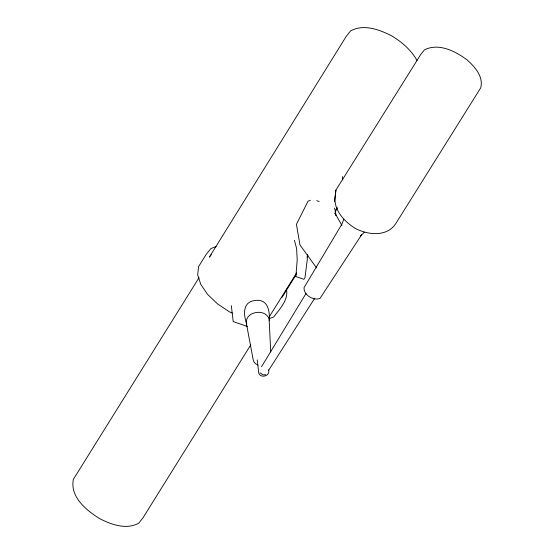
<?xml version="1.0" encoding="UTF-8"?>
<svg xmlns="http://www.w3.org/2000/svg" width="554" height="554" viewBox="0 0 554 554"><rect width="100%" height="100%" fill="white"/><g stroke="black" fill="none" stroke-linecap="round" stroke-linejoin="round"><path stroke-width="0.83" d="M307.352 254.348L307.283 259.466L305.012 277.533L303.911 279.299L295.864 276.564L297.207 259.971L296.591 248.469L294.409 240.27M334.561 201.559L335.925 190.077L420.777 54.444L424.44 49.86C438.713 42.693 455.097 51.072 466.787 59.652C474.66 66.605 483.663 76.431 480.734 87.809L395.881 223.435C387.211 237.16 367.745 235.125 355.232 228.345C344.463 221.794 333.224 209.772 335.191 196.296M335.239 195.784L335.925 190.077M343.771 219.218L342.04 223.934L304.042 287.637C303.502 294.977 313.425 301.044 320.011 298.398L361.582 234.806L360.391 236.302L364.373 232.119M261.509 366.734L306.071 293.419M282.028 297.415L296.134 274.673M307.048 257.063L307.962 255.595M335.253 211.573L337.074 208.636M199.038 277.686L73.363 479.328C69.762 497.007 86.569 510.525 99.949 518.807C111.617 524.645 126.264 529.991 138.673 523.225L142.911 517.942L250.761 344.893M269.182 316.957L296.625 272.921M335.045 211.275L337.331 207.612M268.468 370.605L314.714 298.225M211.296 254.743L209.336 257.181L346.264 36.335L350.661 30.851C363.632 23.85 378.888 29.452 391.076 35.532C401.511 41.695 410.999 49.742 416.989 60.434M310.358 200.264L308.017 201.22L296.432 224.335L299.949 244.923L316.618 267.956M265.733 374.753L263.005 374.809L260.041 372.814M216.136 246.495L210.866 248.58L206.033 254.611L198.602 266.592L197.681 274.791L200.763 284.354L207.549 294.347L217.376 303.786L229.28 311.757L232.292 313.1M269.237 318.688L273.752 316.902C279.722 308.786 288.793 299.956 286.425 289.098M316.75 200.686L319.18 201.518M247.645 326.528L233.199 321.604L231.33 305.711M258.116 365.079L255.83 363.923L254.161 362.247L253.268 360.218L246.343 323.252C245.076 311.244 265.775 308.003 269.119 319.229L270.733 351.922M341.957 225.471L334.865 212.978L335.717 214.987M246.8 324.007C243.462 315.482 242.361 302.103 254.411 300.587C267.464 298.232 270.047 310.219 269.272 320.752M334.387 208.103L335.308 210.513L336.008 215.651M342.393 176.629L342.788 179.974M268.496 369.76C270.961 375.744 260.657 378.881 258.766 373.174L257.208 359.899"/></g></svg>
